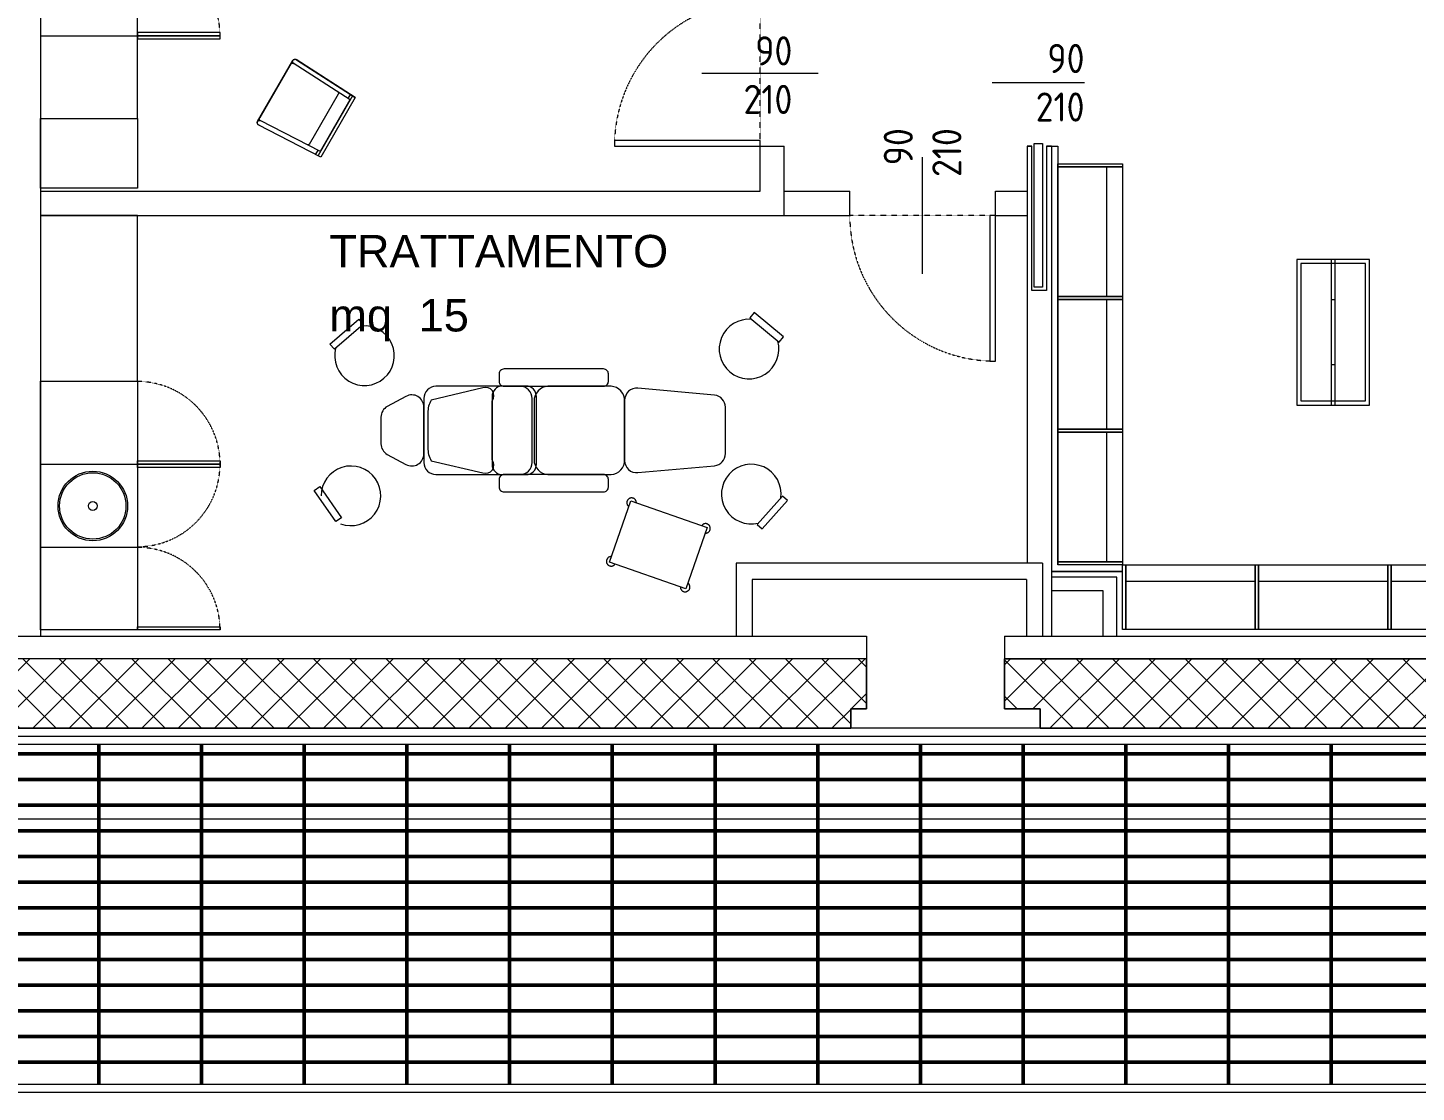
# Model space of a CAD drawing. Header units: millimetres. Extents: x 153 to 11230, y 154 to 10357.
# Drawn here: x 7323 to 8182, y 154 to 812 of the extents above; entities that cross this region are included whole.
import ezdxf

# ---------------------------------------------------------------- set-up
doc = ezdxf.new("R2010")
doc.units = ezdxf.units.MM
doc.linetypes.add('HIDDEN', pattern=[9.525, 6.35, -3.175])
doc.linetypes.add('HIDDEN4', pattern=[0.125, 0.025, -0.1])
doc.layers.get('Defpoints').update_dxf_attribs({"lineweight": 0})
for name, color, linetype, lineweight in [('043_GRIGLIE_AERAZIONE_001-AM_0', 6, 'Continuous', 50), ('420_MURATURE_001-AM_0', 4, 'Continuous', 0), ('430_Tavolati', 3, 'Continuous', 0), ('430_TAVOLATI_001-AM_0', 3, 'Continuous', 0), ('439_TESTI_SERRAMENTI_001-AM_0', 11, 'Continuous', 0), ('441_SERRAMENTI_001-AM_0', 1, 'Continuous', 0), ('443_GRIGLIE_AERAZIONE_001-AM_0', 6, 'Continuous', 0), ('445_QUOTE_ALTIMETRICHE_001-AM_0', 2, 'Continuous', 0), ('471_TESTI_POLIGONI_001-AM_0', 221, 'Continuous', 0), ('490_CAMPITURE_001-AM_0', 9, 'Continuous', 0), ('_Arredo Esserbella', 6, 'Continuous', 0), ('AM_0', 7, 'Continuous', 50)]:
    doc.layers.add(name, color=color, linetype=linetype, lineweight=lineweight)
doc.styles.add('AREA', font='arial.ttf')
doc.styles.get("Standard").update_dxf_attribs({"font": 'isocp.shx'})
doc.dimstyles.new('QUOTE 100', dxfattribs={"dimtxt": 20, "dimasz": 10, "dimexe": 20, "dimexo": 50, "dimgap": 10, "dimtad": 0, "dimlfac": 0.01, "dimzin": 1, "dimtxsty": 'Standard', "dimblk": 'ARCHTICK', "dimcen": 10, "dimclrd": 256, "dimclre": 256, "dimclrt": 256, "dimadec": 0, "dimazin": 0, "dimtfac": 1, "dimtofl": 0, "dimtmove": 1, "dimatfit": 3, "dimfxl": 1, "dimtolj": 1, "dimtzin": 0, "dimlwd": -1, "dimlwe": -1, "dimarcsym": 0})
pattern_1 = [(45, (183.315, 9445.208), (-11.22532, 11.22532), []), (135, (183.315, 9445.208), (-11.22532, -11.22532), [])]

# ---------------------------------------------------------------- blocks, each defined once
blk = doc.blocks.new('PORTA090_b')
blk.add_line((45, 36), (45, -36))
at = {"linetype": 'HIDDEN4'}
blk.add_line((0, 0), (90, 0), dxfattribs=at)
blk.add_lwpolyline([(0, 0), (3.375, 0), (3.375, 90), (0, 90)], close=True)
blk.add_arc((0, 0), 90, 0, 90, dxfattribs=at)
blk = doc.blocks.new('Group-30-1')
at = {"linetype": 'Continuous', "lineweight": 13, "transparency": 33554687}
for p, q in [((15795, 64847.8), (16130.3, 65041.4)), ((16339.1, 64666.3), (16146.6, 65038.8)), ((16373.4, 64664.4), (16173.8, 65050.8)), ((16004.1, 64451.2), (15769.3, 64817.2)), ((16019.7, 64481.9), (15793.3, 64834.8)), ((15983.5, 64556.6), (16295.2, 64736.6)), ((15994.7, 64467.5), (16364, 64680.7)), ((16004.1, 64451.2), (16373.4, 64664.4)), ((16018.2, 64484.2), (16337.8, 64668.8)), ((16357, 64696.1), (16331.3, 64681.2)), ((15984.9, 64481.2), (16010.6, 64496))]:
    blk.add_line(p, q, dxfattribs=at)
at = {"linetype": 'Continuous', "lineweight": 13, "transparency": 33554687, "flags": 128}
blk.add_lwpolyline([(16004.1, 64451.2), (16373.4, 64664.4), (16175.5, 65048.1, 0.428188), (16153.3, 65054.6), (15776.4, 64837, 0.428076), (15770.9, 64814.5)], format="xyb", close=True, dxfattribs=at)
at = {"linetype": 'Continuous', "lineweight": 13, "transparency": 33554687}
for centre, radius, start, end in [((16137.5, 65033.8), 10.4, 28.34854, 133.36591), ((16161.5, 65041.8), 15.2, 36.05446, 191.59175), ((15783.2, 64823.4), 15.2, 48.40825, 203.94554), ((15802.2, 64840.2), 10.4, 106.63409, 211.65146), ((16287.2, 64744.1), 10.4, 299.9426, 31.65146), ((15978.2, 64565.7), 10.4, 208.34854, 300.0574)]:
    blk.add_arc(centre, radius, start, end, dxfattribs=at)
blk = doc.blocks.new('SUP-LOC')
at = {"style": 'AREA'}
blk.add_text('mq', height=20, dxfattribs=at).set_placement((7.7, -17.39))
for tag, p in [('NAME_LOC', (7.7, 22.28)), ('AREA_AREA', (62.93, -17.39))]:
    blk.add_attdef(tag, p, '', height=20, dxfattribs=at)
blk = doc.blocks.new('carrello gelsomino')
at = {"linetype": 'HIDDEN', "ltscale": 10}
blk.add_lwpolyline([(263507.06, 59915.98), (263549.04, 59943.14), (263570.77, 59909.56), (263528.8, 59882.4), (263507.06, 59915.98)], dxfattribs=at)
for centre, start, end in [((263548.75, 59942.04), 319.41961, 197.84689), ((263508.16, 59915.7), 50.02027, 288.44755), ((263569.67, 59909.86), 229.10649, 107.53377), ((263529.07, 59883.5), 140.04391, 18.47119)]:
    blk.add_arc(centre, 2.95, start, end, dxfattribs=at)
blk = doc.blocks.new('perim mens frag W800')
at = {"transparency": 33554687, "flags": 128}
for points in [[(-420, 200), (-400, 200), (-400, -200), (-420, -200)], [(400, 200), (420, 200), (420, -200), (400, -200)], [(-400, 100), (400, 100), (400, -200), (-400, -200)]]:
    blk.add_lwpolyline(points, close=True, dxfattribs=at)
at = {"transparency": 33554559, "flags": 128}
blk.add_lwpolyline([(-400, 200), (400, 200), (400, -200), (-400, -200)], close=True, dxfattribs=at)
blk = doc.blocks.new('_ArchTick')
at = {"layer": 'AM_0', "color": 0, "const_width": 0.15}
blk.add_lwpolyline([(-0.5, -0.5), (0.5, 0.5)], dxfattribs=at)
blk = doc.blocks.new('*D108')
at = {"layer": '445_QUOTE_ALTIMETRICHE_001-AM_0', "transparency": 16777216}
for p, q in [((763.32, 388.55), (763.32, 303.1)), ((10388.32, 388.55), (10388.32, 303.1)), ((763.32, 323.1), (5514.16, 323.1)), ((10388.32, 323.1), (5637.47, 323.1))]:
    blk.add_line(p, q, dxfattribs=at)
at = {"layer": 'Defpoints', "color": 0, "transparency": 16777216}
for p in [(763.32, 438.55), (10388.32, 438.55), (763.32, 323.1)]:
    blk.add_point(p, dxfattribs=at)
at = {"layer": '445_QUOTE_ALTIMETRICHE_001-AM_0', "transparency": 16777216, "xscale": 10, "yscale": 10, "zscale": 10, "rotation": 180}
blk.add_blockref('_ArchTick', (763.32, 323.1), dxfattribs=at)
at = {"layer": '445_QUOTE_ALTIMETRICHE_001-AM_0', "transparency": 16777216, "xscale": 10, "yscale": 10, "zscale": 10}
blk.add_blockref('_ArchTick', (10388.32, 323.1), dxfattribs=at)
at = {"layer": '445_QUOTE_ALTIMETRICHE_001-AM_0', "transparency": 16777216, "insert": (5575.82, 323.1), "char_height": 40, "attachment_point": 5}
blk.add_mtext('\\A1;9625', dxfattribs=at)

msp = doc.modelspace()

# ---------------------------------------------------------------- hatches: boundary and pattern name
at = {"layer": '043_GRIGLIE_AERAZIONE_001-AM_0'}
h = msp.add_hatch(dxfattribs=at)
h.set_pattern_fill('GRATE', color=256, scale=20, style=0)
h.set_pattern_definition([(0, (763.315, 379.208), (0, 15.875), []), (90, (763.315, 379.21), (-63.5, 4e-15), [])])
h.paths.add_polyline_path([(6980.816, 159.208), (10348.315, 159.208), (10348.315, 369.208), (6980.816, 369.208)])
at = {"layer": '490_CAMPITURE_001-AM_0'}
h = msp.add_hatch(dxfattribs=at)
h.set_pattern_fill('ANSI37', color=256, scale=5, style=0)
h.set_pattern_definition(pattern_1)
h.paths.add_polyline_path([(7927.257, 422.208), (7927.257, 391.207), (7949.315, 391.207), (7949.315, 379.208), (10388.315, 379.208), (10388.315, 1904.208), (10333.315, 1904.208), (10333.315, 1879.208), (10360.315, 1879.208), (10360.315, 1799.208), (10330.315, 1799.208), (10330.315, 1739.208), (10345.315, 1739.208), (10345.315, 422.208)])
h.paths.add_polyline_path([(9517.033, 400.813, -1), (9542.033, 400.813, -1)], flags=16)
h.paths.add_polyline_path([(8399.385, 400.813, -1), (8374.385, 400.813, -1)], flags=16)
h.paths.add_polyline_path([(10343.029, 1769.21, -1), (10368.029, 1769.21, -1)], flags=16)
h = msp.add_hatch(dxfattribs=at)
h.set_pattern_fill('ANSI37', color=256, scale=5, style=0)
h.set_pattern_definition(pattern_1)
h.paths.add_polyline_path([(7832.257, 379.208), (7832.257, 391.208), (7842.036, 391.208), (7842.036, 422.208), (6843.203, 422.208), (6843.203, 404.208), (6113.315, 404.208), (6113.315, 434.208), (6088.315, 434.208), (6088.315, 379.208)])
h.paths.add_polyline_path([(7037.887, 400.813, -1), (7012.887, 400.813, -1)], flags=16)

# ---------------------------------------------------------------- linework, layer by layer
at = {"layer": '420_MURATURE_001-AM_0'}
for p, q in [((7927.257, 422.208), (10345.315, 422.208)), ((9890.657, 422.208), (7927.257, 422.208)), ((7927.257, 379.208), (6088.315, 379.208)), ((10388.315, 379.208), (7927.257, 379.208))]:
    msp.add_line(p, q, dxfattribs=at)
for points in [[(7842.036, 422.208), (6843.203, 422.208)], [(7842.036, 422.208), (7842.036, 391.208), (7832.257, 391.208), (7832.257, 379.208)], [(7949.315, 379.331), (7949.315, 391.207), (7927.257, 391.207), (7927.257, 422.208)]]:
    msp.add_lwpolyline(points, dxfattribs=at)
at = {"layer": '430_Tavolati', "elevation": 0}
for points in [[(7331.315, 1804.208), (7331.315, 436.208)], [(7941.315, 739.123), (7941.315, 481.208)], [(7941.315, 739.123), (7941.315, 481.208)], [(7956.311, 739.123), (7956.315, 436.208)]]:
    msp.add_lwpolyline(points, dxfattribs=at)
at = {"layer": '430_Tavolati'}
for points in [[(7331.315, 711.208), (7776.162, 711.208), (7776.162, 739.123)], [(7331.315, 696.208), (7791.162, 696.208), (7791.162, 739.123)], [(7791.162, 711.208), (7831.638, 711.208)], [(7921.638, 711.208), (7941.315, 711.208)], [(7791.162, 696.208), (7831.638, 696.208)], [(7921.638, 696.208), (7941.315, 696.208)], [(8000.315, 440.209), (8000.315, 476.209), (7956.315, 476.208)], [(7996.815, 436.209), (7996.815, 472.709), (7956.315, 472.708)], [(7996.815, 436.209), (7996.815, 472.709), (7956.315, 472.708)], [(8000.315, 440.209), (8000.315, 480.21), (7960.315, 480.209)], [(7988.315, 436.209), (7988.315, 464.209), (7956.315, 464.208)], [(7988.315, 436.209), (7988.315, 464.209), (7956.315, 464.208)]]:
    msp.add_lwpolyline(points, dxfattribs=at)
at = {"layer": '430_TAVOLATI_001-AM_0', "linetype": 'Continuous'}
for p, q in [((7950.815, 481.208), (7761.315, 481.208, 0)), ((7761.315, 481.208, 0), (7761.315, 436.208, 0)), ((7950.815, 481.208), (7950.815, 436.208)), ((7940.815, 471.208), (7771.315, 471.208, 0)), ((7771.315, 471.208, 0), (7771.315, 436.208, 0)), ((7940.815, 471.208), (7940.815, 436.208)), ((7927.257, 436.208), (9709.315, 436.208, 0))]:
    msp.add_line(p, q, dxfattribs=at)
at = {"layer": '430_TAVOLATI_001-AM_0', "ltscale": 0.1}
for points in [[(7776.162, 739.123), (7791.162, 739.123)], [(7831.638, 696.208), (7831.638, 711.208)], [(7921.638, 696.208), (7921.638, 711.208)]]:
    msp.add_lwpolyline(points, dxfattribs=at)
at = {"layer": '430_TAVOLATI_001-AM_0', "ltscale": 0.1, "elevation": 0}
for points in [[(7956.311, 739.123), (7953.219, 739.123), (7953.219, 649.83), (7944.219, 649.83), (7944.219, 739.123), (7941.315, 739.123)], [(7941.315, 739.123), (7944.219, 739.123)], [(7953.219, 739.123), (7953.219, 649.83), (7944.219, 649.83), (7944.219, 739.123)], [(7953.219, 739.123), (7956.126, 739.123)]]:
    msp.add_lwpolyline(points, dxfattribs=at)
at = {"layer": '430_TAVOLATI_001-AM_0', "linetype": 'Continuous', "elevation": 0}
msp.add_lwpolyline([(7956.311, 739.123), (7960.315, 739.123), (7960.315, 480.209)], dxfattribs=at)
msp.add_lwpolyline([(7956.311, 739.123), (7960.315, 739.123), (7960.315, 480.209)], dxfattribs=at)
at = {"layer": '430_TAVOLATI_001-AM_0', "linetype": 'Continuous'}
for points in [[(7956.315, 476.208), (8000.315, 476.209)], [(7927.257, 436.208), (7927.257, 422.208)]]:
    msp.add_lwpolyline(points, dxfattribs=at)
msp.add_lwpolyline([(7047.758, 436.208), (7842.036, 436.208), (7842.036, 422.208), (7047.758, 422.208)], close=True, dxfattribs=at)
at = {"layer": '441_SERRAMENTI_001-AM_0'}
msp.add_lwpolyline([(7919.769, 778.423), (7976.769, 778.423)], dxfattribs=at)
msp.add_lwpolyline([(7950.723, 740.83), (7950.723, 651.83), (7945.723, 651.83), (7945.723, 740.83)], close=True, dxfattribs=at)
at = {"layer": '443_GRIGLIE_AERAZIONE_001-AM_0'}
for points in [[(6975.816, 154.208), (10353.315, 154.208), (10353.315, 374.208), (6975.816, 374.208)], [(6980.816, 159.208), (10348.315, 159.208), (10348.315, 369.208), (6980.816, 369.208)]]:
    msp.add_lwpolyline(points, close=True, dxfattribs=at)
at = {"layer": '490_CAMPITURE_001-AM_0'}
for points in [[(10388.315, 1904.208), (10333.315, 1904.208), (10333.315, 1879.208), (10360.315, 1879.208), (10360.315, 1799.208), (10330.315, 1799.208), (10330.315, 1739.208), (10345.315, 1739.208), (10345.315, 422.208), (7927.257, 422.208), (7927.257, 391.207), (7949.315, 391.207), (7949.315, 379.208), (10388.315, 379.208)], [(6088.315, 434.208), (6088.315, 379.208), (7832.257, 379.208), (7832.257, 391.208), (7842.036, 391.208), (7842.036, 422.208), (6843.203, 422.208), (6843.203, 404.208), (6113.315, 404.208), (6113.315, 434.208)], [(7842.036, 422.208), (6843.203, 422.208), (6843.203, 404.208), (6113.315, 404.208), (6113.315, 434.208), (6088.315, 434.208), (6088.315, 379.208), (7832.257, 379.208), (7832.257, 391.208), (7842.036, 391.208)]]:
    msp.add_lwpolyline(points, close=True, dxfattribs=at)
at = {"layer": '_Arredo Esserbella', "transparency": 33554687}
for p, q in [((7331.315, 807.358, 0), (7391.315, 807.358, 0)), ((7331.315, 542.526, 0), (7391.315, 542.526, 0)), ((7331.315, 491.279, 0), (7391.315, 491.279, 0))]:
    msp.add_line(p, q, dxfattribs=at)
for points in [[(7331.315, 909.852), (7331.315, 756.111), (7391.315, 756.111), (7391.315, 909.852)], [(7391.315, 809.358), (7391.315, 807.358), (7442.35, 807.358), (7442.35, 809.358)], [(7391.315, 807.358), (7391.315, 805.358), (7442.35, 805.358), (7442.35, 807.358)], [(7787.937, 617.917), (7790.631, 621.144), (7772.567, 636.221), (7769.874, 632.995)], [(7512.997, 613.515), (7510.254, 616.699), (7528.079, 632.058), (7530.822, 628.874)], [(7331.315, 440.032), (7331.315, 593.773), (7391.315, 593.773), (7391.315, 440.032)], [(7391.315, 542.526), (7391.315, 544.526), (7442.35, 544.526), (7442.35, 542.526)], [(7391.315, 540.526), (7391.315, 542.526), (7442.35, 542.526), (7442.35, 540.526)], [(7517.418, 509.357), (7513.971, 506.953), (7500.514, 526.255), (7503.962, 528.658)], [(7774.402, 505.273), (7777.534, 502.47), (7793.224, 520.004), (7790.091, 522.807)], [(7391.315, 439.989), (7391.315, 441.989), (7442.35, 441.989), (7442.35, 439.989)]]:
    msp.add_lwpolyline(points, close=True, dxfattribs=at)
at = {"layer": '_Arredo Esserbella', "transparency": 33554687, "elevation": 0}
for points in [[(7331.315, 756.111), (7391.315, 756.111), (7391.315, 713.191), (7331.315, 713.191)], [(7331.315, 593.773), (7391.315, 593.773), (7391.315, 696.208), (7331.315, 696.208)]]:
    msp.add_lwpolyline(points, close=True, dxfattribs=at)
at = {"layer": '_Arredo Esserbella', "transparency": 33554687, "flags": 128}
for points in [[(8152.992, 579.048), (8152.992, 669.048), (8107.991, 669.048), (8107.991, 579.048)], [(8152.992, 579.048), (8152.992, 669.048), (8107.991, 669.048), (8107.991, 579.048)], [(8150.492, 581.548), (8150.492, 666.548), (8110.491, 666.548), (8110.491, 581.548)], [(8131.741, 579.048), (8131.741, 669.048), (8129.241, 669.048), (8129.241, 579.048)], [(8131.741, 604.048), (8131.741, 644.048), (8129.241, 644.048), (8129.241, 604.048)]]:
    msp.add_lwpolyline(points, close=True, dxfattribs=at)
for points in [[(7614.902, 598.346), (7614.902, 593.629, 0.4142136), (7617.902, 590.629), (7679.414, 590.629, 0.4142136), (7682.414, 593.629), (7682.414, 598.346, 0.4142136), (7679.414, 601.346), (7617.902, 601.346, 0.4142136), (7614.902, 598.346)], [(7545.743, 548.514), (7557.265, 542.267, 0.5684634), (7568.34, 548.86), (7568.34, 577.833, 0.5684634), (7557.265, 584.426), (7545.743, 578.179, 0.2751334), (7541.818, 571.586), (7541.818, 555.107, 0.2751334), (7545.743, 548.514)], [(7568.34, 583.129), (7568.34, 543.564, 0.4142136), (7575.84, 536.064), (7627.811, 536.064, 0.4142136), (7635.311, 543.564), (7635.311, 583.129, 0.4142136), (7627.811, 590.629), (7575.84, 590.629, 0.4142136), (7568.34, 583.129)], [(7572.895, 544.655), (7604.855, 537.144, 0.747889), (7610.584, 545.071), (7610.584, 581.725, 0.747889), (7604.855, 589.652), (7572.895, 582.142, 0.152804), (7570.865, 574.215), (7570.865, 552.582, 0.152804), (7572.895, 544.655)], [(7610.584, 583.129), (7610.584, 543.564, 0.3909058), (7615.581, 536.064), (7632.883, 536.064, 0.3909058), (7637.879, 543.564), (7637.879, 583.129, 0.3909058), (7632.883, 590.629), (7615.581, 590.629, 0.3909058), (7610.584, 583.129)], [(7636.618, 583.129), (7636.618, 543.564, 0.4004328), (7646.844, 536.064), (7682.254, 536.064, 0.4004328), (7692.479, 543.564), (7692.479, 583.129, 0.4004328), (7682.254, 590.629), (7646.844, 590.629, 0.4004328), (7636.618, 583.129)], [(7700.661, 537.24), (7748, 541.564, 0.3877798), (7754.818, 549.033), (7754.818, 577.66, 0.3877798), (7748, 585.129), (7700.661, 589.453, 0.4411508), (7692.479, 581.984), (7692.479, 544.709, 0.4411508), (7700.661, 537.24)], [(7614.902, 533.064), (7614.902, 528.346, 0.4142136), (7617.902, 525.346), (7679.414, 525.346, 0.4142136), (7682.414, 528.346), (7682.414, 533.064, 0.4142136), (7679.414, 536.064), (7617.902, 536.064, 0.4142136), (7614.902, 533.064)]]:
    msp.add_lwpolyline(points, format="xyb", close=True, dxfattribs=at)
at = {"layer": '_Arredo Esserbella', "transparency": 33554687}
for radius in [21.5, 20.5, 2.755]:
    msp.add_circle((7363.672, 516.637, 0), radius, dxfattribs=at)
at = {"layer": '_Arredo Esserbella', "linetype": 'HIDDEN4', "transparency": 33554687}
for centre, start, end in [((7391.315, 807.358, 0), 0, 90), ((7391.315, 542.526, 0), 0, 90), ((7391.315, 542.526, 0), 270, 0), ((7391.315, 439.989, 0), 0, 90)]:
    msp.add_arc(centre, 51.034, start, end, dxfattribs=at)
at = {"layer": '_Arredo Esserbella', "transparency": 33554687}
for centre, start, end in [((7531.633, 609.547), 165.381588, 96.118098), ((7769.367, 613.658), 84.781104, 15.517613), ((7523.27, 522.907), 249.514108, 180.250618), ((7770.784, 523.979), 352.809054, 283.545564)]:
    msp.add_arc(centre, 18.437, start, end, dxfattribs=at)

# ---------------------------------------------------------------- block references
at = {"layer": '441_SERRAMENTI_001-AM_0'}
for p, rotation in [((7776.162, 739.123), 90.00000000000001), ((7921.638, 696.208, 0), 180)]:
    msp.add_blockref('PORTA090_b', p, dxfattribs=dict(at, rotation=rotation))
at = {"layer": '471_TESTI_POLIGONI_001-AM_0'}
msp.add_blockref('SUP-LOC', (7502.177, 641.934), dxfattribs=at).add_auto_attribs({'NAME_LOC': 'TRATTAMENTO', 'AREA_AREA': '15'})
at = {"layer": '_Arredo Esserbella', "transparency": 33554687, "yscale": 0.1, "zscale": 0.1}
for name, p, xscale, rotation in [('Group-30-1', (13971.039, 2369.629, 0), -0.1, 90.00000000000007), ('perim mens frag W800', (7980.307, 686.209, 0), 0.1, 270), ('perim mens frag W800', (7980.307, 686.209, 0), 0.1, 270), ('perim mens frag W800', (7980.315, 604.209), 0.1, 270), ('perim mens frag W800', (7980.315, 604.209), 0.1, 270), ('perim mens frag W800', (7980.315, 522.209), 0.1, 270), ('perim mens frag W800', (7980.315, 522.209), 0.1, 270)]:
    msp.add_blockref(name, p, dxfattribs=dict(at, xscale=xscale, rotation=rotation))
at = {"layer": '_Arredo Esserbella', "transparency": 33554687, "rotation": 307.8468867308953}
msp.add_blockref('carrello gelsomino', (-201292.201, 171837.26), dxfattribs=at)
at = {"layer": '_Arredo Esserbella', "transparency": 33554687, "xscale": 0.1, "yscale": 0.1, "zscale": 0.1}
for p in [(8042.315, 460.208), (8042.315, 460.208), (8124.315, 460.208), (8124.315, 460.208), (8206.315, 460.208), (8206.315, 460.208)]:
    msp.add_blockref('perim mens frag W800', p, dxfattribs=at)

# ---------------------------------------------------------------- texts
at = {"layer": '439_TESTI_SERRAMENTI_001-AM_0', "char_height": 18, "width": 57.16201, "attachment_point": 6}
for insert in [(7796.162, 782.995), (7976.769, 778.287)]:
    msp.add_mtext('90\\P210', dxfattribs=dict(at, insert=insert))
at = {"layer": '439_TESTI_SERRAMENTI_001-AM_0', "insert": (7876.638, 750.226), "char_height": 18, "width": 48.42043, "attachment_point": 6, "rotation": 90}
msp.add_mtext('90\\P210', dxfattribs=at)

# ---------------------------------------------------------------- dimensions: what is measured, and where the dimension line sits
at = {"layer": '445_QUOTE_ALTIMETRICHE_001-AM_0'}
dim = msp.add_linear_dim(base=(763.315, 323.105), p1=(10388.315, 438.555), p2=(763.315, 438.555), text='9625', dimstyle='QUOTE 100', override={"dimtxt": 40, "dimlunit": 2, "dimarcsym": 1}, dxfattribs=at)
dim.commit()
dim.dimension.update_dxf_attribs({"geometry": '*D108', "text_midpoint": (5575.815, 323.105)})

doc.saveas('drawing.dxf')
